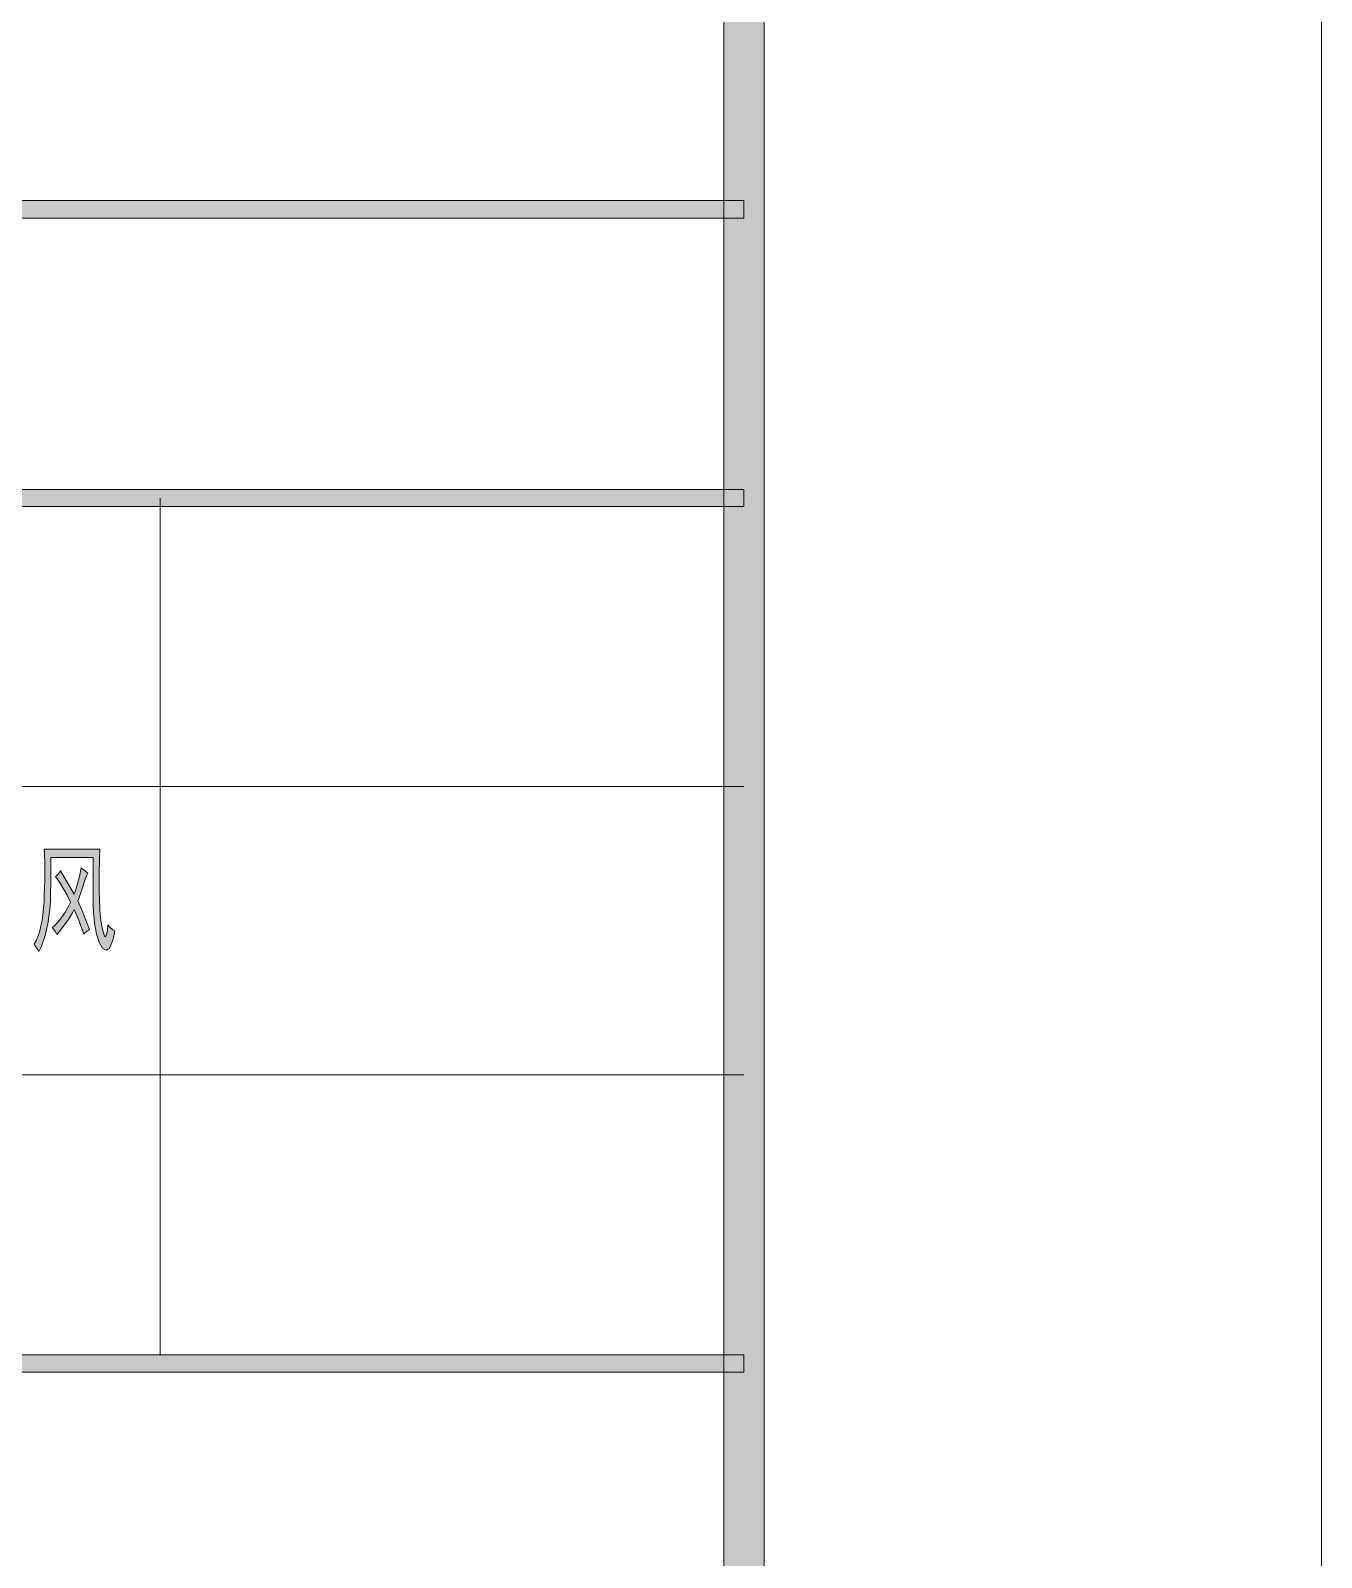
# Model space of a CAD drawing. Header units: millimetres. Extents: x 0 to 586, y 0 to 414.
# Drawn here: x 563.6 to 585.63, y 309.81 to 335.88 of the extents above; entities that cross this region are included whole.
import ezdxf

# ---------------------------------------------------------------- set-up
doc = ezdxf.new("R2010")
doc.units = ezdxf.units.MM

msp = doc.modelspace()

# ---------------------------------------------------------------- hatches: boundary and pattern name
h = msp.add_hatch(color=0)
h.dxf.hatch_style = 2
h.paths.add_polyline_path([(576.117861, 9.514417), (575.429944, 10.205861), (575.429944, 403.877639), (576.117861, 404.569083)])
h = msp.add_hatch(color=0)
h.dxf.hatch_style = 2
h.paths.add_polyline_path([(575.772139, 332.976361), (575.772139, 332.680028), (541.390417, 332.680028), (541.390417, 332.976361)])
h = msp.add_hatch(color=0)
h.dxf.hatch_style = 2
h.paths.add_polyline_path([(541.291639, 327.75525), (541.291639, 328.048056), (575.772139, 328.048056), (575.772139, 327.75525)])
h = msp.add_hatch(color=0)
h.dxf.hatch_style = 2
h.paths.add_polyline_path([(564.779583, 321.902667), (564.772528, 321.747444), (564.769, 321.46875), (564.769, 321.34175), (564.769, 321.21475), (564.772528, 321.013667), (564.776056, 320.936056), (564.776056, 320.858444), (564.797222, 320.685583), (564.814861, 320.590333), (564.836028, 320.495083), (564.86425, 320.410417), (564.874833, 320.417472), (564.888944, 320.424528), (564.910111, 320.519778), (564.917167, 320.6115), (564.941861, 320.576222), (565.001833, 320.526833), (565.033583, 320.509194), (565.005361, 320.368083), (564.945389, 320.209333), (564.913639, 320.195222), (564.885417, 320.181111), (564.825444, 320.216389), (564.793694, 320.265778), (564.765472, 320.315167), (564.719611, 320.456278), (564.7055, 320.548), (564.687861, 320.639722), (564.670222, 320.840806), (564.666694, 320.946639), (564.663167, 321.052472), (564.663167, 321.461694), (564.663167, 321.761556), (563.9435, 321.761556), (563.9435, 321.451111), (563.936444, 321.034833), (563.929389, 320.936056), (563.918806, 320.83375), (563.890583, 320.632667), (563.869417, 320.533889), (563.84825, 320.431583), (563.781222, 320.248139), (563.738889, 320.159944), (563.714194, 320.19875), (563.671861, 320.26225), (563.65775, 320.286944), (563.696556, 320.350444), (563.753, 320.509194), (563.774167, 320.597389), (563.795333, 320.689111), (563.820028, 320.893722), (563.827083, 321.010139), (563.830611, 321.123028), (563.837667, 321.3735), (563.837667, 321.507556), (563.837667, 321.641611), (563.834139, 321.839167), (563.830611, 321.902667)])
h = msp.add_hatch(color=0)
h.dxf.hatch_style = 2
h.paths.add_polyline_path([(564.574972, 321.493444), (564.557333, 321.461694), (564.518528, 321.355861), (564.493833, 321.281778), (564.469139, 321.211222), (564.423278, 321.077167), (564.402111, 321.020722), (564.465611, 320.879611), (564.564389, 320.636194), (564.603194, 320.533889), (564.574972, 320.512722), (564.525583, 320.473917), (564.504417, 320.456278), (564.48325, 320.519778), (564.402111, 320.731444), (564.342139, 320.872556), (564.310389, 320.816111), (564.243361, 320.70675), (564.208083, 320.657361), (564.172806, 320.607972), (564.091667, 320.502139), (564.045806, 320.449222), (564.024639, 320.491556), (563.982306, 320.548), (563.964667, 320.565639), (564.010528, 320.600917), (564.10225, 320.70675), (564.144583, 320.77025), (564.190444, 320.83375), (564.253944, 320.946639), (564.278639, 320.996028), (564.222194, 321.1195), (564.091667, 321.34175), (564.024639, 321.437), (564.049333, 321.461694), (564.091667, 321.507556), (564.105778, 321.53225), (564.162222, 321.440528), (564.278639, 321.2465), (564.338611, 321.137139), (564.370361, 321.218278), (564.430333, 321.440528), (564.458556, 321.585167)])
h = msp.add_hatch(color=0)
h.dxf.hatch_style = 2
h.paths.add_polyline_path([(541.390417, 312.973861), (541.390417, 313.270194), (575.772139, 313.270194), (575.772139, 312.973861)])

# ---------------------------------------------------------------- linework, layer by layer
at = {"color": 0, "lineweight": 0}
for points in [[(0, 0), (585.632278, 0), (585.632278, 414.0835), (0, 414.0835)], [(576.117861, 9.514417), (575.429944, 10.205861), (575.429944, 403.877639), (576.117861, 404.569083)], [(575.772139, 332.976361), (575.772139, 332.680028), (541.390417, 332.680028), (541.390417, 332.976361)], [(541.291639, 327.75525), (541.291639, 328.048056), (575.772139, 328.048056), (575.772139, 327.75525)], [(564.779583, 321.902667), (564.772528, 321.747444), (564.769, 321.46875), (564.769, 321.34175), (564.769, 321.21475), (564.772528, 321.013667), (564.776056, 320.936056), (564.776056, 320.858444), (564.797222, 320.685583), (564.814861, 320.590333), (564.836028, 320.495083), (564.86425, 320.410417), (564.874833, 320.417472), (564.888944, 320.424528), (564.910111, 320.519778), (564.917167, 320.6115), (564.941861, 320.576222), (565.001833, 320.526833), (565.033583, 320.509194), (565.005361, 320.368083), (564.945389, 320.209333), (564.913639, 320.195222), (564.885417, 320.181111), (564.825444, 320.216389), (564.793694, 320.265778), (564.765472, 320.315167), (564.719611, 320.456278), (564.7055, 320.548), (564.687861, 320.639722), (564.670222, 320.840806), (564.666694, 320.946639), (564.663167, 321.052472), (564.663167, 321.461694), (564.663167, 321.761556), (563.9435, 321.761556), (563.9435, 321.451111), (563.936444, 321.034833), (563.929389, 320.936056), (563.918806, 320.83375), (563.890583, 320.632667), (563.869417, 320.533889), (563.84825, 320.431583), (563.781222, 320.248139), (563.738889, 320.159944), (563.714194, 320.19875), (563.671861, 320.26225), (563.65775, 320.286944), (563.696556, 320.350444), (563.753, 320.509194), (563.774167, 320.597389), (563.795333, 320.689111), (563.820028, 320.893722), (563.827083, 321.010139), (563.830611, 321.123028), (563.837667, 321.3735), (563.837667, 321.507556), (563.837667, 321.641611), (563.834139, 321.839167), (563.830611, 321.902667)], [(564.574972, 321.493444), (564.557333, 321.461694), (564.518528, 321.355861), (564.493833, 321.281778), (564.469139, 321.211222), (564.423278, 321.077167), (564.402111, 321.020722), (564.465611, 320.879611), (564.564389, 320.636194), (564.603194, 320.533889), (564.574972, 320.512722), (564.525583, 320.473917), (564.504417, 320.456278), (564.48325, 320.519778), (564.402111, 320.731444), (564.342139, 320.872556), (564.310389, 320.816111), (564.243361, 320.70675), (564.208083, 320.657361), (564.172806, 320.607972), (564.091667, 320.502139), (564.045806, 320.449222), (564.024639, 320.491556), (563.982306, 320.548), (563.964667, 320.565639), (564.010528, 320.600917), (564.10225, 320.70675), (564.144583, 320.77025), (564.190444, 320.83375), (564.253944, 320.946639), (564.278639, 320.996028), (564.222194, 321.1195), (564.091667, 321.34175), (564.024639, 321.437), (564.049333, 321.461694), (564.091667, 321.507556), (564.105778, 321.53225), (564.162222, 321.440528), (564.278639, 321.2465), (564.338611, 321.137139), (564.370361, 321.218278), (564.430333, 321.440528), (564.458556, 321.585167)], [(541.390417, 312.973861), (541.390417, 313.270194), (575.772139, 313.270194), (575.772139, 312.973861)]]:
    msp.add_lwpolyline(points, close=True, dxfattribs=at)
for points in [[(565.809694, 327.899889), (565.809694, 313.259611)], [(541.291639, 322.975111), (575.772139, 322.975111)], [(541.291639, 318.050333), (575.772139, 318.050333)]]:
    msp.add_lwpolyline(points, dxfattribs=at)

doc.saveas('drawing.dxf')
